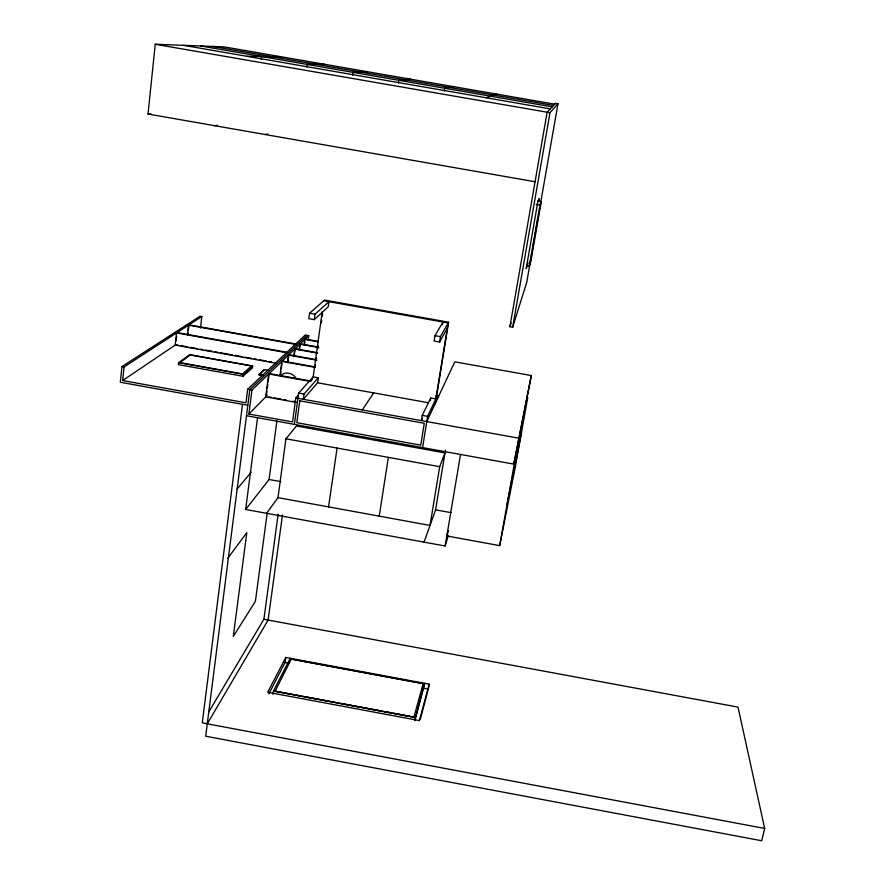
<?xml version="1.0" encoding="UTF-8"?>
<svg xmlns="http://www.w3.org/2000/svg" width="885" height="885" viewBox="0 0 885 885"><rect width="100%" height="100%" fill="white"/><g stroke="black" fill="none" stroke-linecap="round" stroke-linejoin="round"><path stroke-width="1.33" d="M200.497 328.003L201.835 316.531L200.054 316.222L121.953 366.556L120.327 382.254L247.822 405.297M535.06 181.746L148.027 114.032L155.229 44.25L224.038 46.872L554.795 104.176M308.212 339.751L308.765 335.703L305.203 335.039L247.678 389.245L245.953 402.83L122.661 380.55L124.077 366.943L201.835 316.531M176.17 340.681L176.635 336.632M178.571 362.662L178.339 364.62L243.032 376.28L252.424 367.894L252.667 365.981L189.667 354.642L178.571 362.662L243.275 374.322L252.667 365.981M187.443 334.386L188.505 325.182L295.336 344.331M187.808 335.36L188.107 332.727M188.416 330.105L189.014 324.85L295.723 343.977M261.208 59.229L261.54 56.507M243.032 376.28L243.275 374.322M242.501 404.334L202.267 722.868L764.673 828.448L761.686 840.75L205.685 736.22L249.813 389.632L306.984 335.36M298.555 394.854L295.8 397.951L292.537 421.924L248.884 414.025L251.948 390.042L308.765 335.703M263.122 375.804L259.172 375.085L259.272 374.311L264.316 369.62L268.21 370.317M448.363 535.569L445.122 545.99L245.665 509.483L257.546 417.709M264.316 369.62L259.172 375.085M306.852 67.127L307.195 64.428L324.209 64.229M266.208 396.414L266.905 391.026M267.259 388.338L267.79 384.311M268.133 381.623L269.195 373.547L310.856 381.048M279.981 375.66L281.873 361.401L315.259 367.408M280.401 375.24L280.921 371.357M281.264 368.768L281.95 363.591M245.665 509.483L269.095 479.482L276.916 420.773M267.237 512.725L255.389 601.369L233.297 636.426L246.815 532.582L227.666 558.446M287.559 361.854L288.455 355.106L316.863 360.206M287.78 362.817L288.864 354.73L315.879 359.576M293.875 355.693L294.771 349.077L317.295 353.115M294.085 356.633L295.159 348.701L317.649 352.739M277.99 497.658L285.944 438.794L296.431 426.028L445 452.921L439.701 466.683L430.022 525.424L277.99 497.658L266.584 513.311M299.196 349.376L299.893 344.165L318.788 347.551M299.384 350.316L300.269 343.811L317.792 346.953M208.561 712.27L263.896 619.268L278.144 514.218M304.108 344.896L304.849 339.431L318.124 341.809M304.473 344.542L304.838 341.82M294.395 424.38L298.654 393.095L313.19 376.866L318.29 377.784L317.593 382.785L303.301 399.301L304.02 394.057L318.29 377.784M435.508 402.974L448.595 322.195L324.518 300.081L309.551 313.257L308.81 318.655L314.252 319.629L328.202 306.818L328.921 301.685L314.994 314.23L314.252 319.629M282.459 515.015L268.122 620.053L207.267 723.808M352.573 75.048L352.938 72.349L367.275 71.685M313.058 377.806L322.251 311.575M315.16 367.485L315.536 364.797M316.089 360.748L316.465 358.049M317.781 348.613L318.158 345.924M321.332 323.003L321.709 320.304M322.273 316.266L322.649 313.567M273.011 694.36L273.465 691.085L290.247 658.307M275.124 691.185L413.926 717.104L423.163 683.629L291.309 659.104L275.124 691.185L281.861 692.435M268.841 693.862L285.081 662.456L285.778 657.466L429.17 684.138L428.329 689.116L422.919 688.11M291.309 659.104L423.163 683.629M328.556 506.895L337.085 448.075M398.383 82.991L398.781 80.292L410.419 79.163M444.281 90.956L444.701 88.257L453.64 86.641M379.234 516.143L388.338 457.368M422.587 447.589L427.621 416.348L435.862 398.936L430.741 398.018L422.233 415.375L421.393 420.607L422.532 418.262M442.566 324.585L442.976 322.018L434.977 335.658L434.115 341.046L439.579 342.019L447.345 328.07M439.579 342.019L440.442 336.632L448.595 322.195M430.342 400.507L430.741 398.018M435.055 403.925L448.175 322.937L323.744 300.756M424.048 542.129L435.586 509.837L445.432 450.288M414.877 719.748L424.678 683.308L414.877 720.589M445.122 545.99L460.532 454.459M531.94 252.557L526.73 282.326L512.68 327.207L509.926 326.709L547.118 112.218L555.625 103.313L557.981 103.722L539.518 209.258M512.68 327.207L549.983 112.716L557.981 103.722M538.865 201.149L539.33 198.472L537.748 202.3L526.199 268.509L528.068 262.956M526.763 265.644L529.285 266.086L539.961 205.077L541.288 201.647L537.549 200.995M532.405 249.847L534.54 237.678M535.016 234.968L535.491 232.257M535.956 229.558L538.091 217.378M538.567 214.668L539.042 211.969M541.288 201.647L530.845 261.274L529.285 266.086M531.321 375.55L513.82 464.105L531.321 375.55L454.801 361.854L426.769 421.581M499.682 545.636L514.24 464.183L527.748 397.553L515.391 466.572L499.682 545.636L446.814 535.967L448.463 530.723M506.906 505.224L521.53 432.278M420.275 719.262L427.975 690.433M429.17 684.138L419.413 720.589L267.69 692.247L285.778 657.466M509.926 326.709L511.165 322.87M362.275 409.943L373.691 392.896M237.025 489.117L251.141 472.291M312.339 379.388L310.502 381.446L268.73 373.99L265.754 396.878L296.575 402.443M248.884 414.025L267.281 395.318M122.661 380.55L175.717 344.73L178.427 345.216M486.108 97.77L496.939 94.142M265.146 134.52L267.79 133.934M214.878 125.725L217.577 125.272M148.027 114.032L150.738 113.711M246.992 56.319L281.231 56.773M212.776 46.44L553.545 105.481M200.806 45.987L552.207 106.886M183.637 45.334L550.293 108.888M155.229 44.25L549.983 112.716M536.133 204.402L539.961 205.077M309.551 313.257L314.994 314.23M434.977 335.658L440.442 336.632M305.214 339.088L318.467 341.455M177.089 332.572L286.895 352.285M286.497 352.673L176.546 332.926L175.175 345.106L276.751 363.359M282.293 361.003L314.297 366.755M181.126 345.703L187.897 346.92M190.596 347.407L197.366 348.624M200.065 349.11L202.776 349.597M205.475 350.084L212.245 351.301M214.944 351.787L217.655 352.274M220.354 352.761L232.534 354.951M235.233 355.427L241.992 356.644M244.702 357.131L251.462 358.348M254.172 358.834L256.871 359.321M259.582 359.808L266.341 361.025M269.051 361.511L271.75 361.998M435.885 395.938L438.584 396.425M435.663 396.403L438.363 396.878M317.881 382.84L428.329 402.719M259.272 374.311L263.221 375.019M298.654 393.095L304.02 394.057M422.233 415.375L427.621 416.348M121.953 366.556L124.077 366.943M247.678 389.245L251.948 390.042M295.8 397.951L518.455 438.13M268.885 396.889L271.562 397.376M274.239 397.863L280.932 399.069M283.609 399.555L286.286 400.031M292.979 401.237L295.656 401.724M246.495 415.718L514.24 464.183M285.944 438.794L439.701 466.683M269.095 479.482L280.822 481.628M435.586 509.837L451.328 512.703M263.896 619.268L738.001 707.104L764.673 828.448M285.081 662.456L289.13 663.208M284.561 692.944L291.298 694.205M293.997 694.703L300.734 695.964M303.422 696.462L310.159 697.723M312.859 698.232L319.596 699.482M322.295 699.991L329.032 701.252M331.72 701.75L334.419 702.259M341.156 703.509L353.281 705.776M355.98 706.285L362.717 707.535M365.416 708.044L381.579 711.064M384.278 711.562L391.015 712.823M393.714 713.321L400.451 714.582M403.14 715.091L409.877 716.341M273.465 691.085L415.242 717.569M280.777 375.218A10.244 9.724 38.7 0 1 296.431 379.001M299.794 400.816L296.807 422.698L420.773 445.133L424.28 423.284L299.794 400.816M251.473 365.992L242.523 373.924L179.843 362.618L190.364 354.996L251.462 366.003"/></g></svg>
